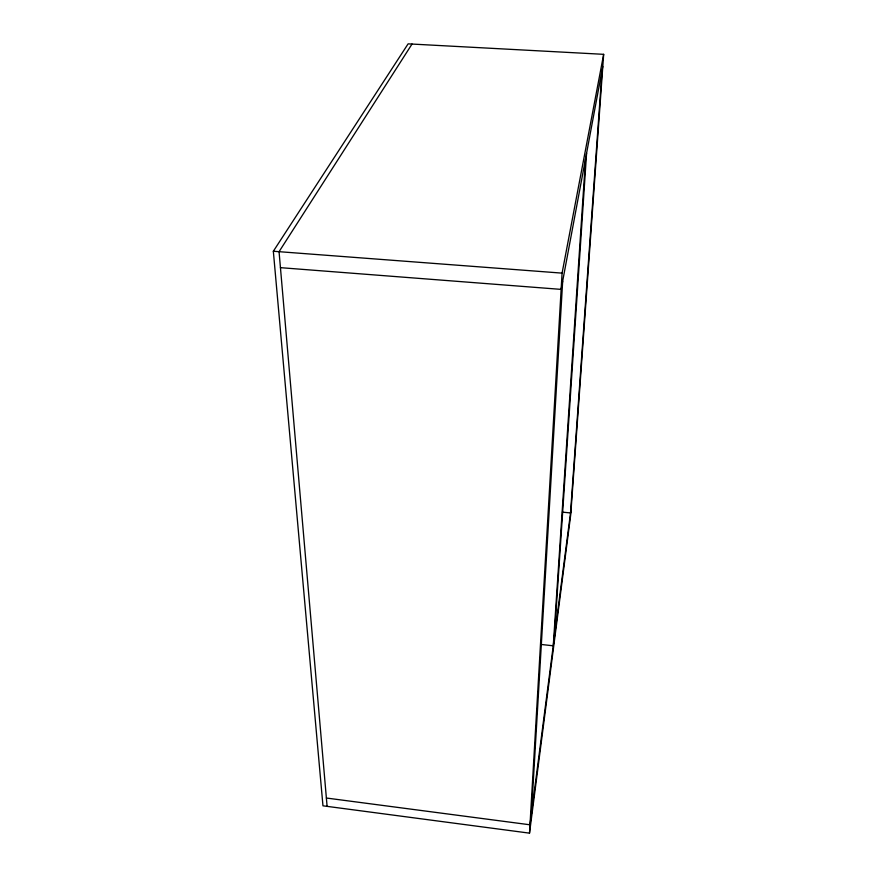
<?xml version="1.0" encoding="UTF-8"?>
<svg xmlns="http://www.w3.org/2000/svg" width="877" height="877" viewBox="0 0 877 877"><rect width="100%" height="100%" fill="white"/><g stroke="black" fill="none" stroke-linecap="round" stroke-linejoin="round"><path stroke-width="1.32" d="M529.511 833.15L562.08 273.131L603.661 54.33L408.112 43.85L273.339 251.25L322.966 805.82L529.511 833.15L570.741 514.624L603.661 54.33M531.374 814.119L562.672 281.166M585.584 158.573L553.255 645.812L541.076 644.442M554.264 638.05L586.581 153.212M602.093 70.215L570.521 512.946L562.343 512.124M571.289 507.049L529.993 824.797L326.376 798.026M602.795 66.455L561.137 289.388L280.443 267.66M412.026 44.058L279.061 251.688L327.099 806.358M273.339 251.25L562.08 273.131"/></g></svg>
